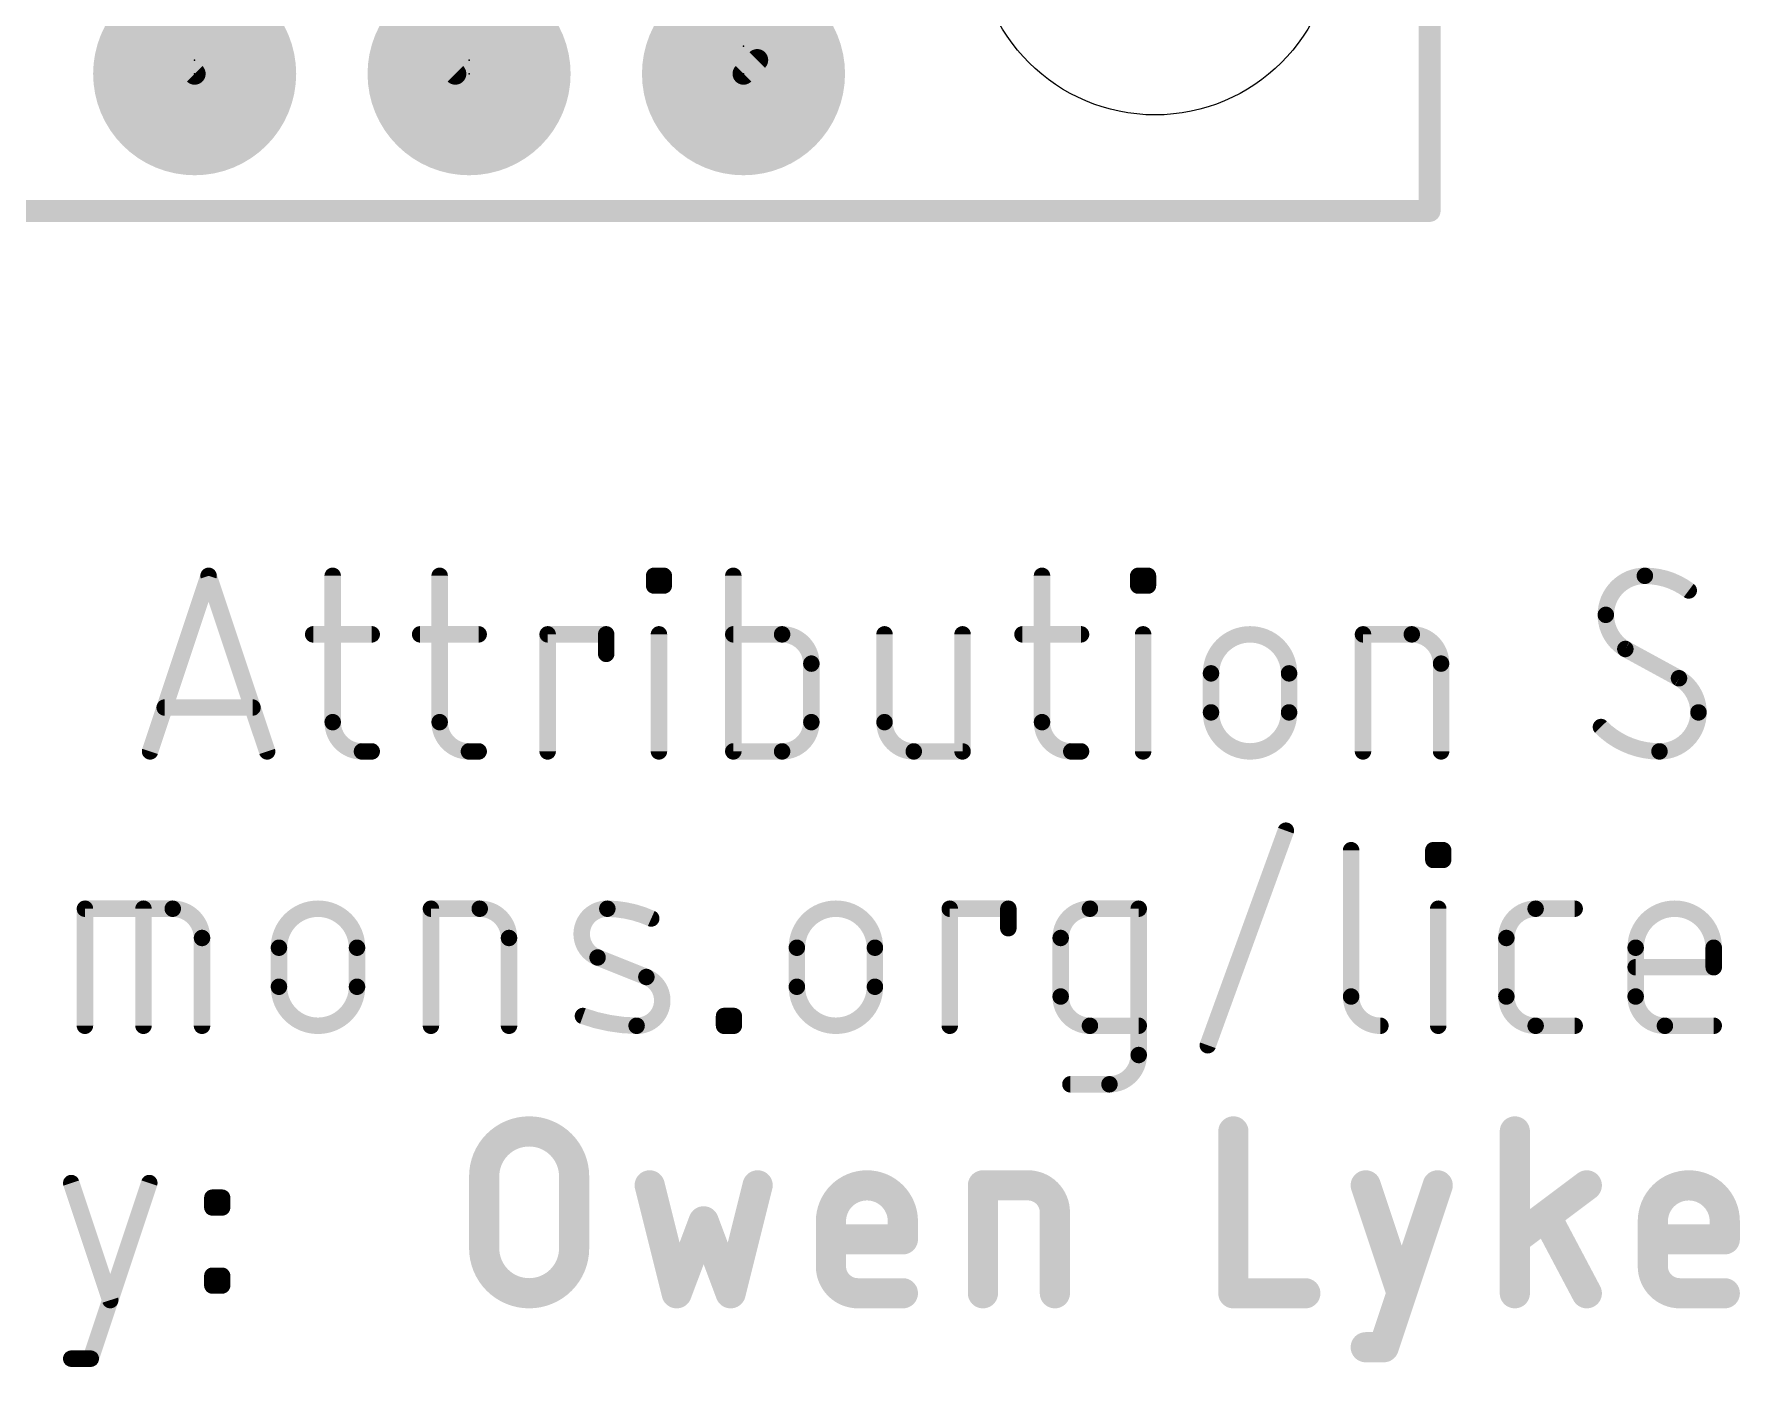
# Model space of a CAD drawing. Extents: x -31.8 to 54.9, y -15.3 to 25.5.
# Drawn here: x 12.48 to 28.27, y -10.7 to 1.64 of the extents above; entities that cross this region are included whole.
import ezdxf

# ---------------------------------------------------------------- set-up
doc = ezdxf.new("R2010")
doc.units = 0
for name, color, linetype in [('1', 12, 'CONTINUOUS'), ('16', 132, 'CONTINUOUS'), ('17', 110, 'CONTINUOUS'), ('20', 53, 'CONTINUOUS'), ('23', 53, 'CONTINUOUS'), ('24', 53, 'CONTINUOUS'), ('51', 53, 'CONTINUOUS')]:
    doc.layers.add(name, color=color, linetype=linetype)

# ---------------------------------------------------------------- blocks, each defined once
blk = doc.blocks.new('RECT')
blk.add_solid([(-0.5, -0.5), (0.5, -0.5), (-0.5, 0.5), (0.5, 0.5)])
blk = doc.blocks.new('ROUNDP')
at = {"const_width": 0.5}
blk.add_lwpolyline([(0, -0.25, 1), (0, 0.25, 1), (0, -0.25)], format="xyb", dxfattribs=at)

msp = doc.modelspace()

# ---------------------------------------------------------------- linework, layer by layer
at = {"layer": '1', "const_width": 0.2032}
for points in [[(25.4, 25.4), (25.4, 0)], [(16.383, 1.27), (12.7, 4.953)], [(11.1252, 4.1148), (13.97, 1.27)], [(19.177, 1.397), (19.177, 3.683)], [(19.05, 1.27), (19.177, 1.397)], [(16.51, 1.27), (16.383, 1.27)], [(25.4, 0), (0, 0)]]:
    msp.add_lwpolyline(points, dxfattribs=at)
at = {"layer": '1', "const_width": 0.1016}
for points in [[(19.1262, 1.397, 1), (19.2278, 1.397)], [(19.2129, 1.3611, 1), (19.1411, 1.4329)], [(13.9341, 1.2341, 1), (14.0059, 1.3059)], [(16.383, 1.3208, 1), (16.383, 1.2192)], [(16.3471, 1.2341, 1), (16.4189, 1.3059)], [(16.51, 1.2192, 1), (16.51, 1.3208)], [(19.0141, 1.3059, 1), (19.0859, 1.2341)], [(25.3492, 0, 1), (25.4508, 0)], [(25.4, -0.0508, 1), (25.4, 0.0508)]]:
    msp.add_lwpolyline(points, format="xyb", dxfattribs=at)
at = {"layer": '16', "const_width": 0.2032}
for points in [[(25.4, 25.4), (25.4, 0)], [(25.4, 0), (0, 0)]]:
    msp.add_lwpolyline(points, dxfattribs=at)
at = {"layer": '16', "const_width": 0.1016}
for points in [[(25.3492, 0, 1), (25.4508, 0)], [(25.4, -0.0508, 1), (25.4, 0.0508)]]:
    msp.add_lwpolyline(points, format="xyb", dxfattribs=at)
at = {"layer": '20', "const_width": 0.2032}
for points in [[(25.4, 0), (25.4, 25.4)], [(0, 0), (25.4, 0)]]:
    msp.add_lwpolyline(points, dxfattribs=at)
at = {"layer": '20', "const_width": 0.1016}
for points in [[(25.3492, 0, 1), (25.4508, 0)], [(25.4, -0.0508, 1), (25.4, 0.0508)]]:
    msp.add_lwpolyline(points, format="xyb", dxfattribs=at)
at = {"layer": '20'}
msp.add_circle((22.86, 2.54), 1.651, dxfattribs=at)
at = {"layer": '23'}
for p in [(19.05, 1.524), (13.97, 1.27), (16.51, 1.397)]:
    msp.add_point(p, dxfattribs=at)
at = {"layer": '24'}
for p in [(13.97, 1.397), (16.51, 1.27), (19.05, 1.27)]:
    msp.add_point(p, dxfattribs=at)
at = {"layer": '51'}
for points, const_width in [([(13.5572, -5.0038), (14.0991, -3.3782)], 0.1524), ([(14.0991, -3.3782), (14.641, -5.0038)], 0.1524), ([(15.2477, -3.3782), (15.2477, -4.7329)], 0.1524), ([(16.2377, -3.3782), (16.2377, -4.7329)], 0.1524), ([(18.2223, -3.4685), (18.2223, -3.3782)], 0.1524), ([(18.2223, -3.3782), (18.3126, -3.3782)], 0.1524), ([(18.3126, -3.3782), (18.3126, -3.4685)], 0.1524), ([(18.9556, -3.3782), (18.9556, -5.0038)], 0.1524), ([(21.8128, -3.3782), (21.8128, -4.7329)], 0.1524), ([(22.7032, -3.4685), (22.7032, -3.3782)], 0.1524), ([(22.7032, -3.3782), (22.7935, -3.3782)], 0.1524), ([(22.7935, -3.3782), (22.7935, -3.4685)], 0.1524), ([(18.3126, -3.4685), (18.2223, -3.4685)], 0.1524), ([(22.7935, -3.4685), (22.7032, -3.4685)], 0.1524), ([(15.0671, -3.9201), (15.6089, -3.9201)], 0.1524), ([(16.057, -3.9201), (16.5989, -3.9201)], 0.1524), ([(17.2373, -5.0038), (17.2373, -3.9201)], 0.1524), ([(17.2373, -3.9201), (17.7792, -3.9201)], 0.1524), ([(17.7792, -3.9201), (17.7792, -4.1007)], 0.1524), ([(18.2674, -5.0038), (18.2674, -3.9201)], 0.1524), ([(19.4072, -3.9201), (18.9556, -3.9201)], 0.1524), ([(20.3551, -3.9201), (20.3551, -4.7329)], 0.1524), ([(21.0776, -5.0038), (21.0776, -3.9201)], 0.1524), ([(21.6322, -3.9201), (22.174, -3.9201)], 0.1524), ([(22.7484, -5.0038), (22.7484, -3.9201)], 0.1524), ([(24.7839, -5.0038), (24.7839, -3.9201)], 0.1524), ([(24.7839, -3.9201), (25.2355, -3.9201)], 0.1524), ([(27.7087, -4.3265), (27.212, -4.0555)], 0.1524), ([(19.6781, -4.7329), (19.6781, -4.191)], 0.1524), ([(23.3771, -4.6426), (23.3771, -4.2813)], 0.1524), ([(24.0996, -4.2813), (24.0996, -4.6426)], 0.1524), ([(25.5064, -4.191), (25.5064, -5.0038)], 0.1524), ([(14.5055, -4.5974), (13.6927, -4.5974)], 0.1524), ([(15.5186, -5.0038), (15.6089, -5.0038)], 0.1524), ([(16.5086, -5.0038), (16.5989, -5.0038)], 0.1524), ([(18.9556, -5.0038), (19.4072, -5.0038)], 0.1524), ([(20.626, -5.0038), (21.0776, -5.0038)], 0.1524), ([(22.0837, -5.0038), (22.174, -5.0038)], 0.1524), ([(23.3475, -7.7244), (24.07, -5.7376)], 0.1524), ([(24.6738, -5.9182), (24.6738, -7.2729)], 0.1524), ([(25.4351, -6.0085), (25.4351, -5.9182)], 0.1524), ([(25.4351, -5.9182), (25.5254, -5.9182)], 0.1524), ([(25.5254, -6.0085), (25.4351, -6.0085)], 0.1524), ([(25.5254, -5.9182), (25.5254, -6.0085)], 0.1524), ([(12.9545, -7.5438), (12.9545, -6.4601)], 0.1524), ([(12.9545, -6.4601), (13.7673, -6.4601)], 0.1524), ([(13.4963, -7.5438), (13.4963, -6.4601)], 0.1524), ([(16.1571, -7.5438), (16.1571, -6.4601)], 0.1524), ([(16.1571, -6.4601), (16.6087, -6.4601)], 0.1524), ([(20.9592, -7.5438), (20.9592, -6.4601)], 0.1524), ([(20.9592, -6.4601), (21.5011, -6.4601)], 0.1524), ([(21.5011, -6.4601), (21.5011, -6.6407)], 0.1524), ([(22.2564, -6.4601), (22.7079, -6.4601)], 0.1524), ([(22.7079, -6.4601), (22.7079, -7.8147)], 0.1524), ([(25.4803, -7.5438), (25.4803, -6.4601)], 0.1524), ([(26.3817, -6.4601), (26.7429, -6.4601)], 0.1524), ([(14.0382, -6.731), (14.0382, -7.5438)], 0.1524), ([(14.7503, -7.1826), (14.7503, -6.8213)], 0.1524), ([(15.4728, -6.8213), (15.4728, -7.1826)], 0.1524), ([(16.8796, -6.731), (16.8796, -7.5438)], 0.1524), ([(19.5439, -7.1826), (19.5439, -6.8213)], 0.1524), ([(20.2664, -6.8213), (20.2664, -7.1826)], 0.1524), ([(21.9855, -7.2729), (21.9855, -6.731)], 0.1524), ([(26.1108, -7.2729), (26.1108, -6.731)], 0.1524), ([(27.3074, -7.2729), (27.3074, -6.8213)], 0.1524), ([(28.0299, -6.8213), (28.0299, -7.0019)], 0.1524), ([(18.151, -7.0922), (17.6994, -6.9116)], 0.1524), ([(28.0299, -7.0019), (27.3074, -7.0019)], 0.1524), ([(18.87, -7.5438), (18.87, -7.4535)], 0.1524), ([(18.87, -7.4535), (18.9603, -7.4535)], 0.1524), ([(18.9603, -7.4535), (18.9603, -7.5438)], 0.1524), ([(18.9603, -7.5438), (18.87, -7.5438)], 0.1524), ([(22.7079, -7.5438), (22.2564, -7.5438)], 0.1524), ([(26.7429, -7.5438), (26.3817, -7.5438)], 0.1524), ([(28.0299, -7.5438), (27.5783, -7.5438)], 0.1524), ([(22.437, -8.0857), (22.0758, -8.0857)], 0.1524), ([(23.584, -8.5217), (23.584, -10.0203)], 0.2794), ([(26.1892, -10.0203), (26.1892, -8.5217)], 0.2794), ([(16.6497, -9.604), (16.6497, -8.938)], 0.2794), ([(17.4823, -8.938), (17.4823, -9.604)], 0.2794), ([(12.8278, -9.0001), (13.189, -10.0838)], 0.1524), ([(13.0084, -10.6257), (13.5503, -9.0001)], 0.1524), ([(18.1817, -9.0212), (18.4314, -10.0203)], 0.2794), ([(18.931, -10.0203), (19.1807, -9.0212)], 0.2794), ([(21.266, -10.0203), (21.266, -9.0212)], 0.2794), ([(21.266, -9.0212), (21.6823, -9.0212)], 0.2794), ([(24.8091, -9.0212), (25.1421, -10.0203)], 0.2794), ([(24.9756, -10.5198), (25.4751, -9.0212)], 0.2794), ([(26.8553, -9.0212), (26.1892, -9.5208)], 0.2794), ([(14.1339, -9.2258), (14.1339, -9.1355)], 0.1524), ([(14.1339, -9.1355), (14.2242, -9.1355)], 0.1524), ([(14.2242, -9.2258), (14.1339, -9.2258)], 0.1524), ([(14.2242, -9.1355), (14.2242, -9.2258)], 0.1524), ([(21.9321, -9.271), (21.9321, -10.0203)], 0.2794), ([(18.4314, -10.0203), (18.6812, -9.3543)], 0.2794), ([(18.6812, -9.3543), (18.931, -10.0203)], 0.2794), ([(19.8592, -9.7705), (19.8592, -9.3543)], 0.2794), ([(20.5252, -9.3543), (20.5252, -9.5208)], 0.2794), ([(26.8553, -10.0203), (26.4806, -9.3126)], 0.2794), ([(27.4664, -9.7705), (27.4664, -9.3543)], 0.2794), ([(28.1324, -9.3543), (28.1324, -9.5208)], 0.2794), ([(20.5252, -9.5208), (19.8592, -9.5208)], 0.2794), ([(28.1324, -9.5208), (27.4664, -9.5208)], 0.2794), ([(14.1339, -9.9483), (14.1339, -9.858)], 0.1524), ([(14.1339, -9.858), (14.2242, -9.858)], 0.1524), ([(14.2242, -9.858), (14.2242, -9.9483)], 0.1524), ([(14.2242, -9.9483), (14.1339, -9.9483)], 0.1524), ([(20.5252, -10.0203), (20.109, -10.0203)], 0.2794), ([(23.584, -10.0203), (24.2501, -10.0203)], 0.2794), ([(28.1324, -10.0203), (27.7162, -10.0203)], 0.2794), ([(24.8091, -10.5198), (24.9756, -10.5198)], 0.2794), ([(12.8278, -10.6257), (13.0084, -10.6257)], 0.1524)]:
    msp.add_lwpolyline(points, dxfattribs=dict(at, const_width=const_width))
for points, const_width in [([(14.1353, -3.3662, 1), (14.063, -3.3902)], 0.0762), ([(14.1353, -3.3902, 1), (14.063, -3.3662)], 0.0762), ([(15.2858, -3.3782, 1), (15.2096, -3.3782)], 0.0762), ([(16.2758, -3.3782, 1), (16.1996, -3.3782)], 0.0762), ([(18.2604, -3.3782, 1), (18.1842, -3.3782)], 0.0762), ([(18.2223, -3.3401, 1), (18.2223, -3.4163)], 0.0762), ([(18.3507, -3.3782, 1), (18.2745, -3.3782)], 0.0762), ([(18.3126, -3.4163, 1), (18.3126, -3.3401)], 0.0762), ([(18.9937, -3.3782, 1), (18.9175, -3.3782)], 0.0762), ([(21.8509, -3.3782, 1), (21.7747, -3.3782)], 0.0762), ([(22.7413, -3.3782, 1), (22.6651, -3.3782)], 0.0762), ([(22.7032, -3.3401, 1), (22.7032, -3.4163)], 0.0762), ([(22.8316, -3.3782, 1), (22.7554, -3.3782)], 0.0762), ([(22.7935, -3.4163, 1), (22.7935, -3.3401)], 0.0762), ([(27.3926, -3.3782, 0.4142), (27.0313, -3.7394)], 0.1524), ([(27.799, -3.5137, 0.1623), (27.3926, -3.3782)], 0.1524), ([(27.3926, -3.3401, 1), (27.3926, -3.4163)], 0.0762), ([(27.3926, -3.4163, 1), (27.3926, -3.3401)], 0.0762), ([(18.2223, -3.4304, 1), (18.2223, -3.5066)], 0.0762), ([(18.1842, -3.4685, 1), (18.2604, -3.4685)], 0.0762), ([(18.2745, -3.4685, 1), (18.3507, -3.4685)], 0.0762), ([(18.3126, -3.5066, 1), (18.3126, -3.4304)], 0.0762), ([(22.7032, -3.4304, 1), (22.7032, -3.5066)], 0.0762), ([(22.6651, -3.4685, 1), (22.7413, -3.4685)], 0.0762), ([(22.7554, -3.4685, 1), (22.8316, -3.4685)], 0.0762), ([(22.7935, -3.5066, 1), (22.7935, -3.4304)], 0.0762), ([(27.7761, -3.5441, 1), (27.8218, -3.4832)], 0.0762), ([(27.0313, -3.7394, 0.2656), (27.212, -4.0555)], 0.1524), ([(27.0694, -3.7394, 1), (26.9932, -3.7394)], 0.0762), ([(26.9932, -3.7394, 1), (27.0694, -3.7394)], 0.0762), ([(15.0671, -3.882, 1), (15.0671, -3.9582)], 0.0762), ([(15.6089, -3.9582, 1), (15.6089, -3.882)], 0.0762), ([(16.057, -3.882, 1), (16.057, -3.9582)], 0.0762), ([(16.5989, -3.9582, 1), (16.5989, -3.882)], 0.0762), ([(17.2754, -3.9201, 1), (17.1992, -3.9201)], 0.0762), ([(17.2373, -3.882, 1), (17.2373, -3.9582)], 0.0762), ([(17.8173, -3.9201, 1), (17.7411, -3.9201)], 0.0762), ([(17.7792, -3.9582, 1), (17.7792, -3.882)], 0.0762), ([(18.3055, -3.9201, 1), (18.2293, -3.9201)], 0.0762), ([(18.9556, -3.882, 1), (18.9556, -3.9582)], 0.0762), ([(19.6781, -4.191, 0.4142), (19.4072, -3.9201)], 0.1524), ([(19.4072, -3.882, 1), (19.4072, -3.9582)], 0.0762), ([(19.4072, -3.9582, 1), (19.4072, -3.882)], 0.0762), ([(20.3932, -3.9201, 1), (20.317, -3.9201)], 0.0762), ([(21.1157, -3.9201, 1), (21.0395, -3.9201)], 0.0762), ([(21.6322, -3.882, 1), (21.6322, -3.9582)], 0.0762), ([(22.174, -3.9582, 1), (22.174, -3.882)], 0.0762), ([(22.7865, -3.9201, 1), (22.7103, -3.9201)], 0.0762), ([(24.0996, -4.2813, 1), (23.3771, -4.2813)], 0.1524), ([(24.822, -3.9201, 1), (24.7458, -3.9201)], 0.0762), ([(24.7839, -3.882, 1), (24.7839, -3.9582)], 0.0762), ([(25.5064, -4.191, 0.4142), (25.2355, -3.9201)], 0.1524), ([(25.2355, -3.882, 1), (25.2355, -3.9582)], 0.0762), ([(25.2355, -3.9582, 1), (25.2355, -3.882)], 0.0762), ([(17.7411, -4.1007, 1), (17.8173, -4.1007)], 0.0762), ([(27.2302, -4.0221, 1), (27.1937, -4.089)], 0.0762), ([(27.1926, -4.0884, 1), (27.2313, -4.0227)], 0.0762), ([(19.7162, -4.191, 1), (19.64, -4.191)], 0.0762), ([(19.64, -4.191, 1), (19.7162, -4.191)], 0.0762), ([(23.4152, -4.2813, 1), (23.339, -4.2813)], 0.0762), ([(23.339, -4.2813, 1), (23.4152, -4.2813)], 0.0762), ([(24.1377, -4.2813, 1), (24.0615, -4.2813)], 0.0762), ([(24.0615, -4.2813, 1), (24.1377, -4.2813)], 0.0762), ([(25.5445, -4.191, 1), (25.4683, -4.191)], 0.0762), ([(25.4683, -4.191, 1), (25.5445, -4.191)], 0.0762), ([(27.728, -4.2936, 1), (27.6893, -4.3593)], 0.0762), ([(27.8893, -4.6426, 0.2656), (27.7087, -4.3265)], 0.1524), ([(27.6904, -4.3599, 1), (27.7269, -4.293)], 0.0762), ([(13.6927, -4.5593, 1), (13.6927, -4.6355)], 0.0762), ([(14.5055, -4.6355, 1), (14.5055, -4.5593)], 0.0762), ([(23.3771, -4.6426, 1), (24.0996, -4.6426)], 0.1524), ([(23.4152, -4.6426, 1), (23.339, -4.6426)], 0.0762), ([(24.1377, -4.6426, 1), (24.0615, -4.6426)], 0.0762), ([(27.5281, -5.0038, 0.4142), (27.8893, -4.6426)], 0.1524), ([(27.9274, -4.6426, 1), (27.8512, -4.6426)], 0.0762), ([(15.2477, -4.7329, 0.4142), (15.5186, -5.0038)], 0.1524), ([(15.2858, -4.7329, 1), (15.2096, -4.7329)], 0.0762), ([(15.2096, -4.7329, 1), (15.2858, -4.7329)], 0.0762), ([(16.2377, -4.7329, 0.4142), (16.5086, -5.0038)], 0.1524), ([(16.2758, -4.7329, 1), (16.1996, -4.7329)], 0.0762), ([(16.1996, -4.7329, 1), (16.2758, -4.7329)], 0.0762), ([(19.4072, -5.0038, 0.4142), (19.6781, -4.7329)], 0.1524), ([(19.7162, -4.7329, 1), (19.64, -4.7329)], 0.0762), ([(19.64, -4.7329, 1), (19.7162, -4.7329)], 0.0762), ([(20.3551, -4.7329, 0.4142), (20.626, -5.0038)], 0.1524), ([(20.3932, -4.7329, 1), (20.317, -4.7329)], 0.0762), ([(20.317, -4.7329, 1), (20.3932, -4.7329)], 0.0762), ([(21.8128, -4.7329, 0.4142), (22.0837, -5.0038)], 0.1524), ([(21.8509, -4.7329, 1), (21.7747, -4.7329)], 0.0762), ([(21.7747, -4.7329, 1), (21.8509, -4.7329)], 0.0762), ([(23.339, -4.6426, 1), (23.4152, -4.6426)], 0.0762), ([(24.0615, -4.6426, 1), (24.1377, -4.6426)], 0.0762), ([(27.0132, -4.7512, 1), (26.9591, -4.8049)], 0.0762), ([(26.9862, -4.778, 0.2), (27.5281, -5.0038)], 0.1524), ([(27.8512, -4.6426, 1), (27.9274, -4.6426)], 0.0762), ([(13.5211, -4.9918, 1), (13.5934, -5.0158)], 0.0762), ([(14.6048, -5.0158, 1), (14.6771, -4.9918)], 0.0762), ([(15.5186, -4.9657, 1), (15.5186, -5.0419)], 0.0762), ([(15.5186, -5.0419, 1), (15.5186, -4.9657)], 0.0762), ([(15.6089, -5.0419, 1), (15.6089, -4.9657)], 0.0762), ([(16.5086, -4.9657, 1), (16.5086, -5.0419)], 0.0762), ([(16.5086, -5.0419, 1), (16.5086, -4.9657)], 0.0762), ([(16.5989, -5.0419, 1), (16.5989, -4.9657)], 0.0762), ([(17.1992, -5.0038, 1), (17.2754, -5.0038)], 0.0762), ([(18.2293, -5.0038, 1), (18.3055, -5.0038)], 0.0762), ([(18.9556, -4.9657, 1), (18.9556, -5.0419)], 0.0762), ([(18.9175, -5.0038, 1), (18.9937, -5.0038)], 0.0762), ([(19.4072, -4.9657, 1), (19.4072, -5.0419)], 0.0762), ([(19.4072, -5.0419, 1), (19.4072, -4.9657)], 0.0762), ([(20.626, -4.9657, 1), (20.626, -5.0419)], 0.0762), ([(20.626, -5.0419, 1), (20.626, -4.9657)], 0.0762), ([(21.0395, -5.0038, 1), (21.1157, -5.0038)], 0.0762), ([(21.0776, -5.0419, 1), (21.0776, -4.9657)], 0.0762), ([(22.0837, -4.9657, 1), (22.0837, -5.0419)], 0.0762), ([(22.0837, -5.0419, 1), (22.0837, -4.9657)], 0.0762), ([(22.174, -5.0419, 1), (22.174, -4.9657)], 0.0762), ([(22.7103, -5.0038, 1), (22.7865, -5.0038)], 0.0762), ([(24.7458, -5.0038, 1), (24.822, -5.0038)], 0.0762), ([(25.4683, -5.0038, 1), (25.5445, -5.0038)], 0.0762), ([(27.5281, -4.9657, 1), (27.5281, -5.0419)], 0.0762), ([(27.5281, -5.0419, 1), (27.5281, -4.9657)], 0.0762), ([(24.1058, -5.7506, 1), (24.0342, -5.7246)], 0.0762), ([(24.7119, -5.9182, 1), (24.6357, -5.9182)], 0.0762), ([(25.4732, -5.9182, 1), (25.397, -5.9182)], 0.0762), ([(25.4351, -5.8801, 1), (25.4351, -5.9563)], 0.0762), ([(25.4351, -5.9704, 1), (25.4351, -6.0466)], 0.0762), ([(25.397, -6.0085, 1), (25.4732, -6.0085)], 0.0762), ([(25.5635, -5.9182, 1), (25.4873, -5.9182)], 0.0762), ([(25.4873, -6.0085, 1), (25.5635, -6.0085)], 0.0762), ([(25.5254, -5.9563, 1), (25.5254, -5.8801)], 0.0762), ([(25.5254, -6.0466, 1), (25.5254, -5.9704)], 0.0762), ([(12.9926, -6.4601, 1), (12.9164, -6.4601)], 0.0762), ([(12.9545, -6.422, 1), (12.9545, -6.4982)], 0.0762), ([(13.5344, -6.4601, 1), (13.4582, -6.4601)], 0.0762), ([(14.0382, -6.731, 0.4142), (13.7673, -6.4601)], 0.1524), ([(13.7673, -6.422, 1), (13.7673, -6.4982)], 0.0762), ([(13.7673, -6.4982, 1), (13.7673, -6.422)], 0.0762), ([(15.4728, -6.8213, 1), (14.7503, -6.8213)], 0.1524), ([(16.1952, -6.4601, 1), (16.119, -6.4601)], 0.0762), ([(16.1571, -6.422, 1), (16.1571, -6.4982)], 0.0762), ([(16.8796, -6.731, 0.4142), (16.6087, -6.4601)], 0.1524), ([(16.6087, -6.422, 1), (16.6087, -6.4982)], 0.0762), ([(16.6087, -6.4982, 1), (16.6087, -6.422)], 0.0762), ([(17.7897, -6.4601, 0.8318), (17.6994, -6.9116)], 0.1524), ([(18.1961, -6.5504, 0.1026), (17.7897, -6.4601)], 0.1524), ([(17.7903, -6.422, 1), (17.7892, -6.4982)], 0.0762), ([(17.7892, -6.4982, 1), (17.7903, -6.422)], 0.0762), ([(20.2664, -6.8213, 1), (19.5439, -6.8213)], 0.1524), ([(20.9973, -6.4601, 1), (20.9211, -6.4601)], 0.0762), ([(20.9592, -6.422, 1), (20.9592, -6.4982)], 0.0762), ([(21.5392, -6.4601, 1), (21.463, -6.4601)], 0.0762), ([(21.5011, -6.4982, 1), (21.5011, -6.422)], 0.0762), ([(22.2564, -6.4601, 0.4142), (21.9855, -6.731)], 0.1524), ([(22.2564, -6.422, 1), (22.2564, -6.4982)], 0.0762), ([(22.2564, -6.4982, 1), (22.2564, -6.422)], 0.0762), ([(22.746, -6.4601, 1), (22.6698, -6.4601)], 0.0762), ([(22.7079, -6.4982, 1), (22.7079, -6.422)], 0.0762), ([(25.5184, -6.4601, 1), (25.4422, -6.4601)], 0.0762), ([(26.3817, -6.4601, 0.4142), (26.1108, -6.731)], 0.1524), ([(26.3817, -6.422, 1), (26.3817, -6.4982)], 0.0762), ([(26.3817, -6.4982, 1), (26.3817, -6.422)], 0.0762), ([(26.7429, -6.4982, 1), (26.7429, -6.422)], 0.0762), ([(28.0299, -6.8213, 1), (27.3074, -6.8213)], 0.1524), ([(18.1805, -6.5851, 1), (18.2118, -6.5156)], 0.0762), ([(21.463, -6.6407, 1), (21.5392, -6.6407)], 0.0762), ([(14.0763, -6.731, 1), (14.0001, -6.731)], 0.0762), ([(14.0001, -6.731, 1), (14.0763, -6.731)], 0.0762), ([(14.7884, -6.8213, 1), (14.7122, -6.8213)], 0.0762), ([(14.7122, -6.8213, 1), (14.7884, -6.8213)], 0.0762), ([(15.5109, -6.8213, 1), (15.4347, -6.8213)], 0.0762), ([(15.4347, -6.8213, 1), (15.5109, -6.8213)], 0.0762), ([(16.9177, -6.731, 1), (16.8415, -6.731)], 0.0762), ([(16.8415, -6.731, 1), (16.9177, -6.731)], 0.0762), ([(19.582, -6.8213, 1), (19.5058, -6.8213)], 0.0762), ([(19.5058, -6.8213, 1), (19.582, -6.8213)], 0.0762), ([(20.3045, -6.8213, 1), (20.2283, -6.8213)], 0.0762), ([(20.2283, -6.8213, 1), (20.3045, -6.8213)], 0.0762), ([(22.0236, -6.731, 1), (21.9474, -6.731)], 0.0762), ([(21.9474, -6.731, 1), (22.0236, -6.731)], 0.0762), ([(26.1489, -6.731, 1), (26.0727, -6.731)], 0.0762), ([(26.0727, -6.731, 1), (26.1489, -6.731)], 0.0762), ([(27.3455, -6.8213, 1), (27.2693, -6.8213)], 0.0762), ([(27.2693, -6.8213, 1), (27.3455, -6.8213)], 0.0762), ([(28.068, -6.8213, 1), (27.9918, -6.8213)], 0.0762), ([(27.9918, -6.8213, 1), (28.068, -6.8213)], 0.0762), ([(17.7136, -6.8763, 1), (17.6853, -6.947)], 0.0762), ([(17.6853, -6.947, 1), (17.7136, -6.8762)], 0.0762), ([(27.3074, -6.9638, 1), (27.3074, -7.04)], 0.0762), ([(28.0299, -7.04, 1), (28.0299, -6.9638)], 0.0762), ([(18.0607, -7.5438, 0.8318), (18.151, -7.0922)], 0.1524), ([(18.1651, -7.0569, 1), (18.1368, -7.1276)], 0.0762), ([(18.1368, -7.1276, 1), (18.1651, -7.0569)], 0.0762), ([(27.9918, -7.0019, 1), (28.068, -7.0019)], 0.0762), ([(14.7503, -7.1826, 1), (15.4728, -7.1826)], 0.1524), ([(14.7884, -7.1826, 1), (14.7122, -7.1826)], 0.0762), ([(14.7122, -7.1826, 1), (14.7884, -7.1826)], 0.0762), ([(15.5109, -7.1826, 1), (15.4347, -7.1826)], 0.0762), ([(15.4347, -7.1826, 1), (15.5109, -7.1826)], 0.0762), ([(19.5439, -7.1826, 1), (20.2664, -7.1826)], 0.1524), ([(19.582, -7.1826, 1), (19.5058, -7.1826)], 0.0762), ([(19.5058, -7.1826, 1), (19.582, -7.1826)], 0.0762), ([(20.3045, -7.1826, 1), (20.2283, -7.1826)], 0.0762), ([(20.2283, -7.1826, 1), (20.3045, -7.1826)], 0.0762), ([(21.9855, -7.2729, 0.4142), (22.2564, -7.5438)], 0.1524), ([(22.0236, -7.2729, 1), (21.9474, -7.2729)], 0.0762), ([(21.9474, -7.2729, 1), (22.0236, -7.2729)], 0.0762), ([(24.6738, -7.2729, 0.4142), (24.9447, -7.5438)], 0.1524), ([(24.7119, -7.2729, 1), (24.6357, -7.2729)], 0.0762), ([(24.6357, -7.2729, 1), (24.7119, -7.2729)], 0.0762), ([(26.1108, -7.2729, 0.4142), (26.3817, -7.5438)], 0.1524), ([(26.1489, -7.2729, 1), (26.0727, -7.2729)], 0.0762), ([(26.0727, -7.2729, 1), (26.1489, -7.2729)], 0.0762), ([(27.3074, -7.2729, 0.4142), (27.5783, -7.5438)], 0.1524), ([(27.3455, -7.2729, 1), (27.2693, -7.2729)], 0.0762), ([(27.2693, -7.2729, 1), (27.3455, -7.2729)], 0.0762), ([(17.5768, -7.4176, 1), (17.551, -7.4893)], 0.0762), ([(17.5639, -7.4535, 0.083), (18.0607, -7.5438)], 0.1524), ([(18.9081, -7.4535, 1), (18.8319, -7.4535)], 0.0762), ([(18.87, -7.4154, 1), (18.87, -7.4916)], 0.0762), ([(18.9984, -7.4535, 1), (18.9222, -7.4535)], 0.0762), ([(18.9603, -7.4916, 1), (18.9603, -7.4154)], 0.0762), ([(12.9164, -7.5438, 1), (12.9926, -7.5438)], 0.0762), ([(13.4582, -7.5438, 1), (13.5344, -7.5438)], 0.0762), ([(14.0001, -7.5438, 1), (14.0763, -7.5438)], 0.0762), ([(16.119, -7.5438, 1), (16.1952, -7.5438)], 0.0762), ([(16.8415, -7.5438, 1), (16.9177, -7.5438)], 0.0762), ([(18.0612, -7.5057, 1), (18.0601, -7.5819)], 0.0762), ([(18.0601, -7.5819, 1), (18.0612, -7.5057)], 0.0762), ([(18.87, -7.5057, 1), (18.87, -7.5819)], 0.0762), ([(18.8319, -7.5438, 1), (18.9081, -7.5438)], 0.0762), ([(18.9222, -7.5438, 1), (18.9984, -7.5438)], 0.0762), ([(18.9603, -7.5819, 1), (18.9603, -7.5057)], 0.0762), ([(20.9211, -7.5438, 1), (20.9973, -7.5438)], 0.0762), ([(22.2564, -7.5057, 1), (22.2564, -7.5819)], 0.0762), ([(22.2564, -7.5819, 1), (22.2564, -7.5057)], 0.0762), ([(22.7079, -7.5819, 1), (22.7079, -7.5057)], 0.0762), ([(24.9447, -7.5819, 1), (24.9447, -7.5057)], 0.0762), ([(25.4422, -7.5438, 1), (25.5184, -7.5438)], 0.0762), ([(26.3817, -7.5057, 1), (26.3817, -7.5819)], 0.0762), ([(26.3817, -7.5819, 1), (26.3817, -7.5057)], 0.0762), ([(26.7429, -7.5819, 1), (26.7429, -7.5057)], 0.0762), ([(27.5783, -7.5057, 1), (27.5783, -7.5819)], 0.0762), ([(27.5783, -7.5819, 1), (27.5783, -7.5057)], 0.0762), ([(28.0299, -7.5819, 1), (28.0299, -7.5057)], 0.0762), ([(23.3117, -7.7114, 1), (23.3833, -7.7374)], 0.0762), ([(22.437, -8.0857, 0.4142), (22.7079, -7.8147)], 0.1524), ([(22.746, -7.8147, 1), (22.6698, -7.8147)], 0.0762), ([(22.6698, -7.8147, 1), (22.746, -7.8147)], 0.0762), ([(22.0758, -8.0476, 1), (22.0758, -8.1238)], 0.0762), ([(22.437, -8.0476, 1), (22.437, -8.1238)], 0.0762), ([(22.437, -8.1238, 1), (22.437, -8.0476)], 0.0762), ([(17.4823, -8.938, 1), (16.6497, -8.938)], 0.2794), ([(23.6539, -8.5217, 1), (23.5142, -8.5217)], 0.1397), ([(26.2591, -8.5217, 1), (26.1194, -8.5217)], 0.1397), ([(16.7195, -8.938, 1), (16.5799, -8.938)], 0.1397), ([(17.5521, -8.938, 1), (17.4124, -8.938)], 0.1397), ([(12.8639, -8.988, 1), (12.7916, -9.0121)], 0.0762), ([(13.5864, -9.0121, 1), (13.5141, -8.988)], 0.0762), ([(16.5799, -8.938, 1), (16.7195, -8.938)], 0.1397), ([(17.4124, -8.938, 1), (17.5521, -8.938)], 0.1397), ([(18.2494, -9.0043, 1), (18.1139, -9.0382)], 0.1397), ([(19.2485, -9.0382, 1), (19.113, -9.0043)], 0.1397), ([(20.5252, -9.3543, 1), (19.8592, -9.3543)], 0.2794), ([(21.266, -8.9514, 1), (21.266, -9.0911)], 0.1397), ([(21.3359, -9.0212, 1), (21.1962, -9.0212)], 0.1397), ([(21.9321, -9.271, 0.4142), (21.6823, -9.0212)], 0.2794), ([(21.6823, -8.9514, 1), (21.6823, -9.0911)], 0.1397), ([(21.6823, -9.0911, 1), (21.6823, -8.9514)], 0.1397), ([(24.8753, -8.9991, 1), (24.7428, -9.0433)], 0.1397), ([(25.5414, -9.0433, 1), (25.4089, -8.9991)], 0.1397), ([(26.8972, -9.0771, 1), (26.8134, -8.9654)], 0.1397), ([(28.1324, -9.3543, 1), (27.4664, -9.3543)], 0.2794), ([(14.172, -9.1355, 1), (14.0958, -9.1355)], 0.0762), ([(14.1339, -9.0974, 1), (14.1339, -9.1736)], 0.0762), ([(14.1339, -9.1877, 1), (14.1339, -9.2639)], 0.0762), ([(14.2623, -9.1355, 1), (14.1861, -9.1355)], 0.0762), ([(14.2242, -9.1736, 1), (14.2242, -9.0974)], 0.0762), ([(14.2242, -9.2639, 1), (14.2242, -9.1877)], 0.0762), ([(22.0019, -9.271, 1), (21.8622, -9.271)], 0.1397), ([(14.0958, -9.2258, 1), (14.172, -9.2258)], 0.0762), ([(14.1861, -9.2258, 1), (14.2623, -9.2258)], 0.0762), ([(18.7466, -9.3297, 1), (18.6158, -9.3788)], 0.1397), ([(18.7466, -9.3788, 1), (18.6158, -9.3297)], 0.1397), ([(19.929, -9.3543, 1), (19.7893, -9.3543)], 0.1397), ([(19.7893, -9.3543, 1), (19.929, -9.3543)], 0.1397), ([(20.5951, -9.3543, 1), (20.4554, -9.3543)], 0.1397), ([(20.4554, -9.3543, 1), (20.5951, -9.3543)], 0.1397), ([(21.8622, -9.271, 1), (22.0019, -9.271)], 0.1397), ([(26.5424, -9.2799, 1), (26.4189, -9.3453)], 0.1397), ([(27.5362, -9.3543, 1), (27.3965, -9.3543)], 0.1397), ([(27.3965, -9.3543, 1), (27.5362, -9.3543)], 0.1397), ([(28.2023, -9.3543, 1), (28.0626, -9.3543)], 0.1397), ([(28.0626, -9.3543, 1), (28.2023, -9.3543)], 0.1397), ([(16.7195, -9.604, 1), (16.5798, -9.604)], 0.1397), ([(16.6497, -9.604, 1), (17.4823, -9.604)], 0.2794), ([(17.5521, -9.604, 1), (17.4124, -9.604)], 0.1397), ([(19.8592, -9.4509, 1), (19.8592, -9.5906)], 0.1397), ([(20.4554, -9.5208, 1), (20.5951, -9.5208)], 0.1397), ([(20.5252, -9.5906, 1), (20.5252, -9.4509)], 0.1397), ([(26.1473, -9.4649, 1), (26.2311, -9.5766)], 0.1397), ([(27.4664, -9.4509, 1), (27.4664, -9.5906)], 0.1397), ([(28.0626, -9.5208, 1), (28.2023, -9.5208)], 0.1397), ([(28.1324, -9.5906, 1), (28.1324, -9.4509)], 0.1397), ([(16.5799, -9.604, 1), (16.7195, -9.604)], 0.1397), ([(17.4124, -9.604, 1), (17.5521, -9.604)], 0.1397), ([(14.172, -9.858, 1), (14.0958, -9.858)], 0.0762), ([(14.1339, -9.8199, 1), (14.1339, -9.8961)], 0.0762), ([(14.2623, -9.858, 1), (14.1861, -9.858)], 0.0762), ([(14.2242, -9.8961, 1), (14.2242, -9.8199)], 0.0762), ([(19.8592, -9.7705, 0.4142), (20.109, -10.0203)], 0.2794), ([(19.929, -9.7705, 1), (19.7893, -9.7705)], 0.1397), ([(19.7893, -9.7705, 1), (19.929, -9.7705)], 0.1397), ([(27.5362, -9.7705, 1), (27.3965, -9.7705)], 0.1397), ([(27.3965, -9.7705, 1), (27.5362, -9.7705)], 0.1397), ([(27.4664, -9.7705, 0.4142), (27.7162, -10.0203)], 0.2794), ([(14.1339, -9.9102, 1), (14.1339, -9.9864)], 0.0762), ([(14.0958, -9.9483, 1), (14.172, -9.9483)], 0.0762), ([(14.1861, -9.9483, 1), (14.2623, -9.9483)], 0.0762), ([(14.2242, -9.9864, 1), (14.2242, -9.9102)], 0.0762), ([(18.366, -9.9958, 1), (18.4968, -10.0448)], 0.1397), ([(18.3637, -10.0372, 1), (18.4992, -10.0034)], 0.1397), ([(18.8632, -10.0034, 1), (18.9987, -10.0372)], 0.1397), ([(18.8656, -10.0448, 1), (18.9964, -9.9958)], 0.1397), ([(20.109, -9.9505, 1), (20.109, -10.0902)], 0.1397), ([(20.109, -10.0902, 1), (20.109, -9.9505)], 0.1397), ([(20.5252, -10.0902, 1), (20.5252, -9.9505)], 0.1397), ([(23.584, -9.9505, 1), (23.584, -10.0902)], 0.1397), ([(24.2501, -10.0902, 1), (24.2501, -9.9505)], 0.1397), ([(25.0758, -10.0424, 1), (25.2084, -9.9982)], 0.1397), ([(26.7935, -10.053, 1), (26.917, -9.9876)], 0.1397), ([(27.7162, -9.9505, 1), (27.7162, -10.0902)], 0.1397), ([(27.7161, -10.0902, 1), (27.7162, -9.9505)], 0.1397), ([(28.1324, -10.0902, 1), (28.1324, -9.9505)], 0.1397), ([(13.1529, -10.0958, 1), (13.2252, -10.0718)], 0.0762), ([(21.1962, -10.0203, 1), (21.3359, -10.0203)], 0.1397), ([(21.8622, -10.0203, 1), (22.0019, -10.0203)], 0.1397), ([(23.5142, -10.0203, 1), (23.6539, -10.0203)], 0.1397), ([(26.1194, -10.0203, 1), (26.2591, -10.0203)], 0.1397), ([(24.8091, -10.45, 1), (24.8091, -10.5897)], 0.1397), ([(24.9756, -10.5897, 1), (24.9756, -10.45)], 0.1397), ([(12.8278, -10.5876, 1), (12.8278, -10.6638)], 0.0762), ([(12.9723, -10.6136, 1), (13.0446, -10.6377)], 0.0762), ([(13.0084, -10.6638, 1), (13.0084, -10.5876)], 0.0762), ([(24.9093, -10.4977, 1), (25.0419, -10.5419)], 0.1397)]:
    msp.add_lwpolyline(points, format="xyb", dxfattribs=dict(at, const_width=const_width))

# ---------------------------------------------------------------- block references
at = {"layer": '17', "xscale": 1.8796, "yscale": 1.8796, "rotation": 90}
for p in [(13.97, 1.27), (13.97, 1.27), (16.51, 1.27), (16.51, 1.27), (19.05, 1.27), (19.05, 1.27)]:
    msp.add_blockref('ROUNDP', p, dxfattribs=at)
at = {"layer": '51', "xscale": 0.508, "yscale": 0.508}
for p in [(13.97, 1.27), (16.51, 1.27), (19.05, 1.27)]:
    msp.add_blockref('RECT', p, dxfattribs=at)

doc.saveas('drawing.dxf')
